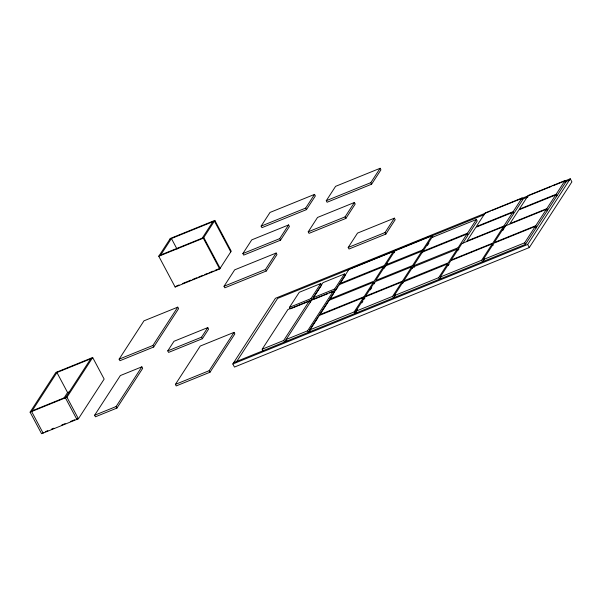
<?xml version="1.0" encoding="UTF-8"?>
<svg xmlns="http://www.w3.org/2000/svg" width="602" height="602" viewBox="0 0 602 602"><rect width="100%" height="100%" fill="white"/><g stroke="black" fill="none" stroke-linecap="round" stroke-linejoin="round"><path stroke-width="0.9" d="M30.1 412.159L55.843 372.465L92.693 357.528L104.154 379.079L78.41 418.774L41.561 433.711L30.1 412.159L66.95 397.222L92.693 357.528M57.378 371.848L31.635 411.542L43.096 433.086L43.54 432.402M64.023 398.012L67.574 392.542L69.305 391.834M91.158 358.152L65.415 397.847L76.875 419.391L77.319 418.706M158.785 256.256L170.321 238.46L214.854 220.407L231.221 251.192L219.685 268.981L175.152 287.034L158.785 256.256L203.318 238.204L214.854 220.407M160.764 254.947L171.412 238.52L177.018 249.055M119.121 359.161L143.976 320.836L177.756 307.148L178.576 308.683L153.721 347.008L119.941 360.703L119.121 359.161L152.9 345.473L177.756 307.148M202.227 238.144L212.875 221.717M175.152 287.034L175.596 286.349M94.612 415.252L120.355 375.558L141.846 366.844L142.666 368.386L116.923 408.081L95.425 416.795L94.612 415.252L116.111 406.538L141.846 366.844M167.777 350.868L173.986 341.289L207.773 327.593L208.593 329.136L202.377 338.715L168.598 352.411L167.777 350.868L201.557 337.18L207.773 327.593M242.869 253.562L251.749 239.874L288.599 224.937L289.419 226.48L280.54 240.168L243.69 255.105L242.869 253.562L279.727 238.625L288.599 224.937M261.14 226.126L270.012 212.438L314.545 194.393L315.365 195.928L306.486 209.616L261.953 227.669L261.14 226.126L305.665 208.081L314.545 194.393M224.027 286.274L234.675 269.846L276.137 253.043L276.958 254.578L266.302 271.005L224.839 287.809L224.027 286.274L265.482 269.463L276.137 253.043M175.393 384.392L200.24 346.067L234.027 332.372L234.848 333.907L209.993 372.232L176.205 385.927L175.393 384.392L209.172 370.697L234.027 332.372M326.269 200.714L335.592 186.342L380.118 168.289L380.938 169.832L371.622 184.204L327.089 202.249L326.269 200.714L370.802 182.662L380.118 168.289M308.216 231.815L317.532 217.45L354.39 202.505L355.21 204.048L345.887 218.421L309.037 233.358L308.216 231.815L345.066 216.878L354.39 202.505M552.869 185.83L570.26 178.779L571.9 181.857L529.293 247.557L234.464 367.062L232.823 363.984L275.438 298.283L490.254 211.212M235.901 362.743L277.62 298.411L484.565 214.523M263.006 350.748L262.186 349.205L287.929 309.511L309.428 300.797L310.248 302.339M290.299 308.886L289.479 307.351L299.247 292.294L320.738 283.58L321.558 285.122L311.798 300.172L291.157 308.54M262.186 349.205L283.685 340.491L309.428 300.797M289.479 307.351L310.978 298.637L320.738 283.58M327.774 293.701L314.018 299.277L313.198 297.734L322.965 282.677L344.464 273.963L345.277 275.505L338.934 285.288M348.197 247.475L357.52 233.102L394.37 218.165L395.19 219.707L385.867 234.073L349.017 249.017L348.197 247.475L385.054 232.538L394.37 218.165M286.928 341.048L286.108 339.513L307.607 330.799L333.35 291.105L334.163 292.64M313.198 297.734L334.697 289.02L344.464 273.963M310.459 331.514L309.639 329.971L318.962 315.598L363.488 297.546L364.308 299.089M318.014 317.547L308.427 332.334L307.607 330.799M319.022 315.99L333.658 293.422M329.497 293.001L335.517 290.563L337.955 286.8M309.639 329.971L354.172 311.919L363.488 297.546M373.383 282.338L328.85 300.383L319.534 314.756L364.067 296.703L373.383 282.338L374.203 283.873M383.534 266.686L374.211 281.059L329.678 299.111L339.001 284.738L383.534 266.686L384.347 268.229M393.557 251.23L349.025 269.282L339.709 283.647L384.234 265.602L393.557 251.23L394.378 252.765M356.557 312.822L355.744 311.287L365.06 296.914L401.918 281.977L402.73 283.512M357.445 309.676L354.992 313.461L354.172 311.919M361.855 302.874L362.84 301.361M370.275 289.923L371.75 287.658M385.543 266.385L387.507 263.36M355.744 311.287L392.594 296.35L401.918 281.977M411.73 266.844L374.873 281.781L365.557 296.154L402.407 281.217L411.73 266.844L412.543 268.387M421.889 251.177L385.039 266.114L375.716 280.487L412.573 265.542L421.889 251.177L422.709 252.712M432.048 235.51L395.19 250.455L385.874 264.82L422.724 249.883L432.048 235.51L432.868 237.053M394.95 297.26L394.129 295.725L403.009 282.037L447.542 263.985L448.355 265.527M414.357 267.341L413.536 265.798L422.416 252.11L466.949 234.058L467.762 235.6L462.833 243.2M395.379 294.86L393.415 297.885L392.594 296.35M427.465 245.375L428.94 243.103M394.129 295.725L438.662 277.672L447.542 263.985M457.159 249.153L448.279 262.841L403.746 280.893L412.626 267.205L457.159 249.153L457.971 250.695M413.536 265.798L458.069 247.746L466.949 234.058M467.513 233.185L476.385 219.504L477.205 221.039L468.326 234.727L467.513 233.185L422.98 251.237L431.86 237.549L476.385 219.504M441.018 278.591L440.197 277.048L450.853 260.628L492.308 243.818L493.128 245.36M440.957 276.928L439.483 279.215L438.662 277.672M440.197 277.048L481.66 260.245L492.308 243.818M503.407 226.713L492.752 243.133L451.297 259.944L461.945 243.517L503.407 226.713L504.228 228.248M512.693 212.393L475.836 227.33L466.964 241.018L503.814 226.081L512.693 212.393L513.514 213.928L505.123 226.856M513.16 211.671L522.032 197.983L522.852 199.525L513.98 213.213L513.16 211.671L476.302 226.608L485.182 212.92L522.032 197.983M484.016 261.163L483.195 259.62L493.843 243.2L535.306 226.39L536.126 227.932M484.505 258.657L482.473 261.78L481.66 260.245M502.7 230.596L503.716 229.031M483.195 259.62L524.651 242.817L535.306 226.39M546.405 209.285L504.943 226.089L494.287 242.516L535.75 225.705L546.405 209.285L547.218 210.82M555.691 194.965L518.834 209.902L509.954 223.59L546.812 208.653L555.691 194.965L556.504 196.5M565.03 180.555L528.18 195.492L519.3 209.18L556.158 194.243L565.03 180.555L565.85 182.097M233.711 362.622L525.471 244.352L566.301 181.39M232.823 363.984L527.653 244.48L570.26 178.779M169.877 239.144L214.41 221.092L230.777 251.877M159.229 255.572L203.762 237.519L220.129 268.304L214.989 270.381M176.454 286.003L179.02 284.964M182.316 283.625L191.007 280.103M192.678 279.426L197.005 277.672M198.72 276.98L203.002 275.242M204.71 274.55L207.359 273.474M208.992 272.811L213.274 271.081M90.714 358.837L56.934 372.533L67.574 392.542M491.992 210.504L551.131 186.537M521.957 199.367L528.044 196.899M564.563 182.097L569.379 180.148M421.829 252.118L423.545 251.425L422.724 249.883M32.079 410.857L65.859 397.162M333.35 291.105L311.851 299.819L284.505 342.034L283.685 340.491M373.315 283.294L375.031 282.601M457.174 249.98L458.89 249.288L458.069 247.746M363.172 298.938L364.88 298.246L364.067 296.703M447.384 265.076L449.1 264.383M45.27 431.702L47.867 430.648M51.336 429.241L53.932 428.188M61.728 425.027L65.189 423.627M70.389 421.52L74.723 419.76M556.158 194.243L556.97 195.778M546.812 208.653L547.632 210.188M535.75 225.705L536.57 227.247M527.653 244.48L529.293 247.557M524.651 242.817L525.471 244.352M503.814 226.081L504.634 227.616M370.802 182.662L371.622 184.204M412.573 265.542L413.386 267.085M385.054 232.538L385.867 234.073M402.407 281.217L403.227 282.759M384.234 265.602L385.054 267.137M345.066 216.878L345.887 218.421M305.665 208.081L306.486 209.616M334.697 289.02L335.517 290.563M279.727 238.625L280.54 240.168M310.978 298.637L311.798 300.172M265.482 269.463L266.302 271.005M203.318 238.204L219.685 268.981M201.557 337.18L202.377 338.715M209.172 370.697L209.993 372.232M152.9 345.473L153.721 347.008M116.111 406.538L116.923 408.081M66.95 397.222L78.41 418.774"/></g></svg>
